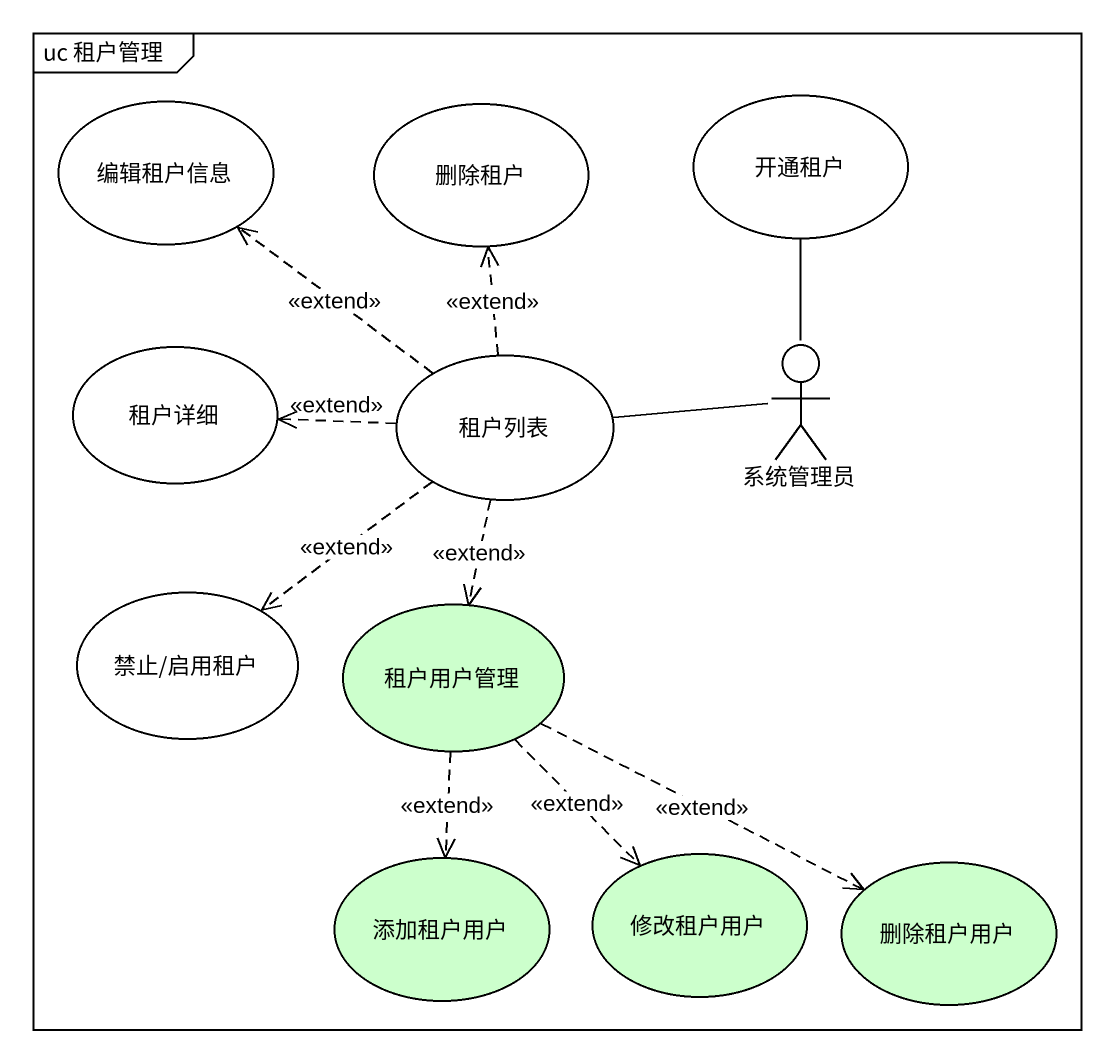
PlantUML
@startuml
mainframe uc 租户管理
usecase 编辑租户信息
usecase 删除租户
usecase 开通租户
usecase 租户详细
actor 系统管理员
usecase 租户列表
usecase "禁止/启用租户" as 禁止_启用租户
usecase 租户用户管理 #CCFFCC
usecase 添加租户用户 #CCFFCC
usecase 修改租户用户 #CCFFCC
usecase 删除租户用户 #CCFFCC
系统管理员 -up- 开通租户
系统管理员 -left- 租户列表
租户列表 .up.> 编辑租户信息 : <<extend>>
租户列表 .up.> 删除租户 : <<extend>>
租户列表 .left.> 租户详细 : <<extend>>
租户列表 ..> 禁止_启用租户 : <<extend>>
租户列表 ..> 租户用户管理 : <<extend>>
租户用户管理 ..> 添加租户用户 : <<extend>>
租户用户管理 ..> 修改租户用户 : <<extend>>
租户用户管理 .right.> 删除租户用户 : <<extend>>
@enduml
